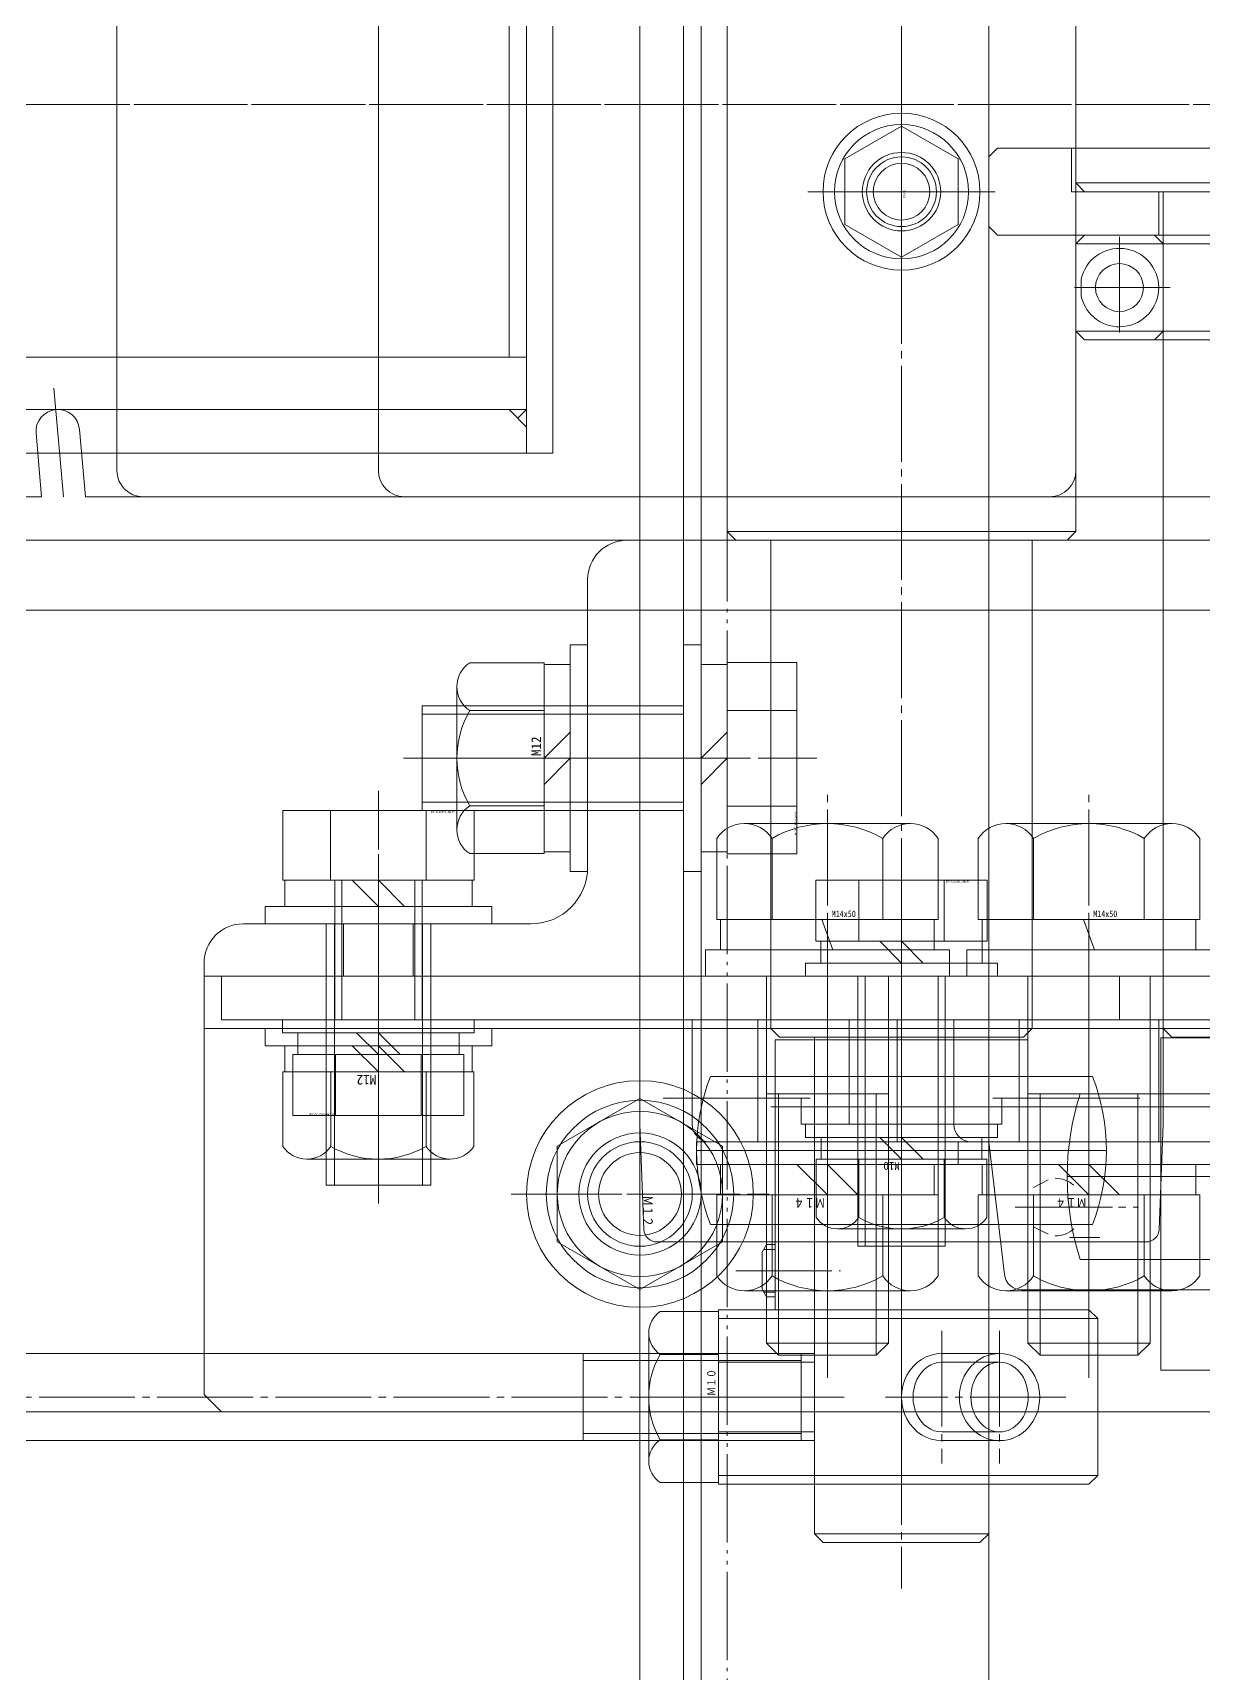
# Model space of a CAD drawing. Units: millimetres at full size. Extents: x -21196 to 21204, y -11807 to 11807.
# Drawn here: x -8679.2 to -8544.9, y -3560.1 to -3371.9 of the extents above; entities that cross this region are included whole.
import ezdxf
from ezdxf.enums import TextEntityAlignment as Align

# ---------------------------------------------------------------- set-up
doc = ezdxf.new("R2010")
doc.units = ezdxf.units.MM
doc.header["$LTSCALE"] = 0.5
doc.linetypes.add('USER3', pattern=[26.999999, 20.299999, -1.7, 0.8, -1.7, 0.8, -1.7])
doc.linetypes.add('USER4', pattern=[27.1, 22, -1.7, 1.7, -1.7])
doc.layers.add('1-0_設備-5(241129配置図菊池追記(立面図).jww)(機器配置図 260128.dwg)', color=7, linetype='Continuous', lineweight=9)
doc.styles.add('ＭＳ ゴシック', font='')
doc.styles.get('ＭＳ ゴシック').set_extended_font_data('MS Gothic')

msp = doc.modelspace()

# ---------------------------------------------------------------- linework, layer by layer
at = {"layer": '1-0_設備-5(241129配置図菊池追記(立面図).jww)(機器配置図 260128.dwg)'}
for p, q in [((-8604.5216, -3780.1472), (-8604.5216, -1210.1472)), ((-8609.5216, -1370.1472), (-8609.5216, -3485.1472)), ((-8599.5215, -3425.1471), (-8599.5215, -1435.1471)), ((-8559.5215, -1435.1471), (-8559.5215, -3425.1471)), ((-8669.5215, -3422.1471), (-8669.5215, -1438.1471)), ((-8639.5215, -3422.1471), (-8639.5215, -1438.1471)), ((-8559.5215, -1438.1471), (-8559.5215, -3422.1471)), ((-8559.5215, -1438.1471), (-8559.5215, -3422.1471)), ((-8622.5215, -1440.1471), (-8622.5215, -3420.1471)), ((-8624.5215, -3409.1471), (-8624.5215, -2433.1471)), ((-8604.5216, -2476.1472), (-8604.5216, -3733.1472)), ((-8602.5216, -2476.1472), (-8602.5216, -3733.1472)), ((-8499.5215, -3389.1471), (-8559.5215, -3389.1471)), ((-8550.0215, -3390.1471), (-8550.0215, -3395.1471)), ((-8549.5215, -3486.1471), (-8549.5215, -3390.1471)), ((-8558.5215, -3395.1471), (-8559.5215, -3396.1471)), ((-8500.5215, -3395.1471), (-8558.5215, -3395.1471)), ((-8549.5215, -3396.1471), (-8550.5215, -3395.1471)), ((-8499.5215, -3396.1471), (-8559.5215, -3396.1471)), ((-8558.9153, -3400.1756), (-8558.9153, -3402.1187)), ((-8499.5215, -3406.1471), (-8559.5215, -3406.1471)), ((-8500.5215, -3407.1471), (-8558.5215, -3407.1471)), ((-8622.5215, -3409.1471), (-8996.5215, -3409.1471)), ((-8676.7368, -3412.6861), (-8675.6466, -3425.1471)), ((-8622.5215, -3415.1471), (-8996.5215, -3415.1471)), ((-8623.5215, -3416.1471), (-8622.5215, -3415.1471)), ((-8678.7941, -3417.8555), (-8678.1562, -3425.1471)), ((-8673.1371, -3425.1471), (-8673.8131, -3417.4197)), ((-8678.1562, -3425.1471), (-8698.5215, -3425.1471)), ((-8542.5215, -3425.1471), (-8673.1371, -3425.1471)), ((-8562.5215, -3425.1471), (-8666.5215, -3425.1471)), ((-8562.5215, -3425.1471), (-8636.5215, -3425.1471)), ((-8599.5215, -3429.1471), (-8559.5215, -3429.1471)), ((-8611.0216, -3430.1471), (-8609.5216, -3430.1471)), ((-8611.0215, -3430.1471), (-8609.5215, -3430.1471)), ((-8611.0215, -3430.1471), (-8609.5215, -3430.1471)), ((-8609.5216, -3480.1471), (-8609.5216, -3430.1471)), ((-8609.5215, -3480.1471), (-8609.5215, -3430.1471)), ((-8609.5215, -3480.1471), (-8609.5215, -3430.1471)), ((-8594.5215, -3430.1471), (-8594.5215, -3486.1471)), ((-8564.5215, -3486.1471), (-8564.5215, -3430.1471)), ((-8615.5216, -3467.6471), (-8615.5216, -3434.6471)), ((-8615.5215, -3467.6471), (-8615.5215, -3434.6471)), ((-8615.5215, -3467.6471), (-8615.5215, -3434.6471)), ((-9209.5215, -3438.1471), (-6709.5215, -3438.1471)), ((-9209.5215, -3438.1471), (-6709.5215, -3438.1471)), ((-9209.5215, -3438.1471), (-6709.5215, -3438.1471)), ((-8602.5216, -3442.1472), (-8604.5216, -3442.1472)), ((-8604.5216, -3442.1472), (-8604.5216, -3468.1472)), ((-8602.5216, -3442.1472), (-8602.5216, -3468.1472)), ((-8629.0546, -3444.1972), (-8620.5216, -3444.1972)), ((-8620.5216, -3444.1972), (-8620.5216, -3466.0972)), ((-8599.5216, -3444.1775), (-8599.5216, -3466.1168)), ((-8599.5216, -3444.1775), (-8591.5216, -3444.1775)), ((-8591.5216, -3444.1775), (-8591.5216, -3466.1168)), ((-8620.5216, -3444.3972), (-8617.5216, -3444.3972)), ((-8599.5216, -3444.3972), (-8602.5216, -3444.3972)), ((-8630.5216, -3463.3602), (-8630.5216, -3446.9352)), ((-8634.5216, -3449.1472), (-8604.5216, -3449.1472)), ((-8634.5216, -3449.1472), (-8634.5216, -3461.1472)), ((-8620.5216, -3449.6722), (-8629.0546, -3449.6722)), ((-8599.5216, -3449.6623), (-8591.5216, -3449.6623)), ((-8634.5216, -3450.0942), (-8604.5216, -3450.0942)), ((-8620.5216, -3455.1472), (-8617.5216, -3452.1472)), ((-8602.5216, -3455.1472), (-8599.5216, -3452.1472)), ((-8617.5216, -3455.1472), (-8620.5216, -3458.1472)), ((-8599.5216, -3455.1472), (-8602.5216, -3458.1472)), ((-8650.4912, -3461.1471), (-8628.5519, -3461.1471)), ((-8650.4912, -3469.1471), (-8650.4912, -3461.1471)), ((-8650.4912, -3461.1471), (-8628.5519, -3461.1471)), ((-8650.4912, -3469.1471), (-8650.4912, -3461.1471)), ((-8645.0063, -3469.1471), (-8645.0063, -3461.1471)), ((-8645.0063, -3469.1471), (-8645.0063, -3461.1471)), ((-8634.5216, -3460.2002), (-8604.5216, -3460.2002)), ((-8634.5216, -3461.1472), (-8604.5216, -3461.1472)), ((-8634.0367, -3469.1471), (-8634.0367, -3461.1471)), ((-8634.0367, -3469.1471), (-8634.0367, -3461.1471)), ((-8620.5216, -3460.6222), (-8629.0546, -3460.6222)), ((-8628.5519, -3469.1471), (-8628.5519, -3461.1471)), ((-8628.5519, -3469.1471), (-8628.5519, -3461.1471)), ((-8599.5216, -3460.632), (-8591.5216, -3460.632)), ((-8597.5465, -3462.6471), (-8578.4965, -3462.6471)), ((-8567.5465, -3462.6471), (-8548.4965, -3462.6471)), ((-8600.7215, -3464.3481), (-8600.7215, -3473.6471)), ((-8594.3715, -3473.6471), (-8594.3715, -3464.3481)), ((-8581.6715, -3464.3481), (-8581.6715, -3473.6471)), ((-8575.3215, -3464.3481), (-8575.3215, -3473.6471)), ((-8570.7215, -3464.3481), (-8570.7215, -3473.6471)), ((-8564.3715, -3473.6471), (-8564.3715, -3464.3481)), ((-8551.6715, -3464.3481), (-8551.6715, -3473.6471)), ((-8545.3215, -3464.3481), (-8545.3215, -3473.6471)), ((-8620.5216, -3466.0972), (-8629.0546, -3466.0972)), ((-8617.5216, -3465.8972), (-8620.5216, -3465.8972)), ((-8602.5216, -3465.8972), (-8599.5216, -3465.8972)), ((-8599.5216, -3466.1168), (-8591.5216, -3466.1168)), ((-8604.5216, -3468.1472), (-8602.5216, -3468.1472)), ((-8650.4912, -3469.1471), (-8628.5519, -3469.1471)), ((-8650.4912, -3469.1471), (-8628.5519, -3469.1471)), ((-8650.2715, -3469.1471), (-8650.2715, -3472.1471)), ((-8650.2715, -3469.1471), (-8650.2715, -3472.1471)), ((-8644.5216, -3469.1471), (-8644.5216, -3485.1471)), ((-8634.5216, -3469.1471), (-8644.5216, -3469.1471)), ((-8644.5215, -3469.1471), (-8644.5215, -3485.1471)), ((-8634.5215, -3469.1471), (-8644.5215, -3469.1471)), ((-8644.5215, -3469.1471), (-8644.5215, -3485.1471)), ((-8634.5215, -3469.1471), (-8644.5215, -3469.1471)), ((-8643.7096, -3469.1471), (-8643.7096, -3485.1471)), ((-8643.7095, -3469.1471), (-8643.7095, -3485.1471)), ((-8643.7095, -3469.1471), (-8643.7095, -3485.1471)), ((-8639.5215, -3472.1471), (-8642.5215, -3469.1471)), ((-8639.5215, -3472.1471), (-8642.5215, -3469.1471)), ((-8639.5215, -3469.1471), (-8636.5215, -3472.1471)), ((-8639.5215, -3469.1471), (-8636.5215, -3472.1471)), ((-8635.3336, -3469.1471), (-8635.3336, -3485.1471)), ((-8635.3335, -3469.1471), (-8635.3335, -3485.1471)), ((-8635.3335, -3469.1471), (-8635.3335, -3485.1471)), ((-8634.5216, -3469.1471), (-8634.5216, -3485.1471)), ((-8634.5215, -3469.1471), (-8634.5215, -3485.1471)), ((-8634.5215, -3469.1471), (-8634.5215, -3485.1471)), ((-8628.7715, -3472.1471), (-8628.7715, -3469.1471)), ((-8628.7715, -3472.1471), (-8628.7715, -3469.1471)), ((-8589.3365, -3469.1471), (-8569.7065, -3469.1471)), ((-8589.3365, -3476.1471), (-8589.3365, -3469.1471)), ((-8584.429, -3476.1471), (-8584.429, -3469.1471)), ((-8574.614, -3476.1471), (-8574.614, -3469.1471)), ((-8569.7065, -3476.1471), (-8569.7065, -3469.1471)), ((-8652.5215, -3472.1471), (-8626.5215, -3472.1471)), ((-8652.5215, -3472.1471), (-8652.5215, -3474.1471)), ((-8652.5215, -3472.1471), (-8626.5215, -3472.1471)), ((-8652.5215, -3472.1471), (-8652.5215, -3474.1471)), ((-8626.5215, -3474.1471), (-8626.5215, -3472.1471)), ((-8626.5215, -3474.1471), (-8626.5215, -3472.1471)), ((-8655.0216, -3474.1471), (-8622.0216, -3474.1471)), ((-8655.0215, -3474.1471), (-8622.0215, -3474.1471)), ((-8655.0215, -3474.1471), (-8622.0215, -3474.1471)), ((-8652.5215, -3474.1471), (-8626.5215, -3474.1471)), ((-8652.5215, -3474.1471), (-8626.5215, -3474.1471)), ((-8645.5215, -3504.1471), (-8645.5215, -3474.1471)), ((-8645.5215, -3504.1471), (-8645.5215, -3474.1471)), ((-8644.5745, -3504.1471), (-8644.5745, -3474.1471)), ((-8644.5745, -3504.1471), (-8644.5745, -3474.1471)), ((-8644.5216, -3474.1471), (-8644.5216, -3480.1471)), ((-8644.5215, -3474.1471), (-8644.5215, -3480.1471)), ((-8644.5215, -3474.1471), (-8644.5215, -3480.1471)), ((-8643.5216, -3474.1471), (-8643.5216, -3480.1471)), ((-8643.5215, -3474.1471), (-8643.5215, -3480.1471)), ((-8643.5215, -3474.1471), (-8643.5215, -3480.1471)), ((-8635.5216, -3474.1471), (-8635.5216, -3480.1471)), ((-8635.5215, -3474.1471), (-8635.5215, -3480.1471)), ((-8635.5215, -3474.1471), (-8635.5215, -3480.1471)), ((-8634.5216, -3474.1471), (-8634.5216, -3480.1471)), ((-8634.5215, -3474.1471), (-8634.5215, -3480.1471)), ((-8634.5215, -3474.1471), (-8634.5215, -3480.1471)), ((-8634.4685, -3504.1471), (-8634.4685, -3474.1471)), ((-8634.4685, -3504.1471), (-8634.4685, -3474.1471)), ((-8633.5215, -3504.1471), (-8633.5215, -3474.1471)), ((-8633.5215, -3504.1471), (-8633.5215, -3474.1471)), ((-8575.3215, -3473.6471), (-8600.7215, -3473.6471)), ((-8600.2715, -3477.1471), (-8600.2715, -3473.6471)), ((-8588.6585, -3473.6471), (-8587.3845, -3477.1471)), ((-8575.7715, -3473.6471), (-8575.7715, -3477.1471)), ((-8545.3215, -3473.6471), (-8570.7215, -3473.6471)), ((-8570.2715, -3477.1471), (-8570.2715, -3473.6471)), ((-8558.6585, -3473.6471), (-8557.3845, -3477.1471)), ((-8545.7715, -3473.6471), (-8545.7715, -3477.1471)), ((-8569.7065, -3476.1471), (-8589.3365, -3476.1471)), ((-8588.7715, -3476.1471), (-8588.7715, -3478.6471)), ((-8579.5215, -3478.6471), (-8582.0215, -3476.1471)), ((-8579.5215, -3476.1471), (-8577.0215, -3478.6471)), ((-8570.2715, -3478.6471), (-8570.2715, -3476.1471)), ((-8602.0215, -3480.1471), (-8602.0215, -3477.1471)), ((-8602.0215, -3477.1471), (-8574.0215, -3477.1471)), ((-8574.0215, -3477.1471), (-8574.0215, -3480.1471)), ((-8572.0215, -3480.1471), (-8572.0215, -3477.1471)), ((-8572.0215, -3477.1471), (-8544.0215, -3477.1471)), ((-8659.5216, -3478.6471), (-8659.5216, -3480.1471)), ((-8659.5215, -3478.6471), (-8659.5215, -3480.1471)), ((-8659.5215, -3478.6471), (-8659.5215, -3480.1471)), ((-8590.5215, -3478.6471), (-8568.5215, -3478.6471)), ((-8590.5215, -3478.6471), (-8590.5215, -3480.1471)), ((-8568.5215, -3480.1471), (-8568.5215, -3478.6471)), ((-8609.5216, -3480.1471), (-8659.5216, -3480.1471)), ((-8609.5215, -3480.1471), (-8659.5215, -3480.1471)), ((-8609.5215, -3480.1471), (-8659.5215, -3480.1471)), ((-8609.5216, -3480.1471), (-8609.5216, -3485.1471)), ((-8609.5215, -3480.1471), (-8609.5215, -3485.1471)), ((-8574.0215, -3480.1471), (-8602.0215, -3480.1471)), ((-8590.5215, -3480.1471), (-8568.5215, -3480.1471)), ((-8584.5215, -3511.1471), (-8584.5215, -3480.1471)), ((-8583.7095, -3511.1471), (-8583.7095, -3480.1471)), ((-8579.5216, -3485.1471), (-8579.5216, -3480.1471)), ((-8579.5215, -3485.1471), (-8579.5215, -3480.1471)), ((-8575.3335, -3511.1471), (-8575.3335, -3480.1471)), ((-8574.5215, -3511.1471), (-8574.5215, -3480.1471)), ((-8544.0215, -3480.1471), (-8572.0215, -3480.1471)), ((-8554.5216, -3480.1471), (-8554.5216, -3485.1471)), ((-8549.5216, -3480.1471), (-8549.5216, -3485.1471)), ((-8549.5215, -3480.1471), (-8549.5215, -3485.1471)), ((-8650.5216, -3485.1471), (-8650.5216, -3486.6471)), ((-8628.5216, -3485.1471), (-8650.5216, -3485.1471)), ((-8650.5215, -3485.1471), (-8650.5215, -3486.6471)), ((-8628.5215, -3485.1471), (-8650.5215, -3485.1471)), ((-8650.5215, -3485.1471), (-8650.5215, -3486.6471)), ((-8628.5215, -3485.1471), (-8650.5215, -3485.1471)), ((-8628.5216, -3486.6471), (-8628.5216, -3485.1471)), ((-8628.5215, -3486.6471), (-8628.5215, -3485.1471)), ((-8628.5215, -3486.6471), (-8628.5215, -3485.1471)), ((-8603.5215, -3485.1471), (-8455.5215, -3485.1471)), ((-8603.5215, -3497.1471), (-8603.5215, -3485.1471)), ((-8596.0215, -3499.1471), (-8596.0215, -3485.1471)), ((-8585.5215, -3497.1471), (-8585.5215, -3485.1471)), ((-8580.0215, -3499.1471), (-8580.0215, -3485.1471)), ((-8579.5215, -3518.4471), (-8579.5215, -3485.1471)), ((-8573.5215, -3497.1471), (-8573.5215, -3485.1471)), ((-8573.5215, -3485.1471), (-8425.5215, -3485.1471)), ((-8573.5215, -3497.1471), (-8573.5215, -3485.1471)), ((-8566.0215, -3499.1471), (-8566.0215, -3485.1471)), ((-8550.0215, -3499.1471), (-8550.0215, -3485.1471)), ((-8549.5215, -3497.1471), (-8549.5215, -3485.1471)), ((-8659.5215, -3486.1471), (-8339.5215, -3486.1471)), ((-8339.5215, -3486.1471), (-8659.5215, -3486.1471)), ((-8659.5215, -3486.1471), (-8339.5215, -3486.1471)), ((-8628.5216, -3486.6471), (-8650.5216, -3486.6471)), ((-8628.5215, -3486.6471), (-8650.5215, -3486.6471)), ((-8628.5215, -3486.6471), (-8650.5215, -3486.6471)), ((-8648.7716, -3486.6471), (-8648.7716, -3489.1471)), ((-8648.7715, -3486.6471), (-8648.7715, -3489.1471)), ((-8648.7715, -3486.6471), (-8648.7715, -3489.1471)), ((-8639.5216, -3489.1471), (-8642.0216, -3486.6471)), ((-8639.5215, -3489.1471), (-8642.0215, -3486.6471)), ((-8639.5215, -3489.1471), (-8642.0215, -3486.6471)), ((-8639.5216, -3486.6471), (-8637.0216, -3489.1471)), ((-8639.5215, -3486.6471), (-8637.0215, -3489.1471)), ((-8639.5215, -3486.6471), (-8637.0215, -3489.1471)), ((-8630.2716, -3489.1471), (-8630.2716, -3486.6471)), ((-8630.2715, -3489.1471), (-8630.2715, -3486.6471)), ((-8630.2715, -3489.1471), (-8630.2715, -3486.6471)), ((-8593.5215, -3487.1471), (-8594.5215, -3486.1471)), ((-8594.5215, -3486.1471), (-8564.5215, -3486.1471)), ((-8594.0215, -3487.4471), (-8565.0215, -3487.4471)), ((-8593.5215, -3487.1471), (-8565.5215, -3487.1471)), ((-8589.5215, -3518.4471), (-8589.5215, -3487.4471)), ((-8569.5215, -3518.4471), (-8569.5215, -3487.4471)), ((-8564.5215, -3486.1471), (-8565.5215, -3487.1471)), ((-8549.7715, -3487.2471), (-8509.2715, -3487.2471)), ((-8549.5215, -3486.1471), (-8548.5215, -3487.1471)), ((-8509.5215, -3486.1471), (-8549.5215, -3486.1471)), ((-8510.5215, -3487.1471), (-8548.5215, -3487.1471)), ((-8650.2715, -3491.1471), (-8650.2715, -3488.1471)), ((-8650.2715, -3491.1471), (-8650.2715, -3488.1471)), ((-8649.3365, -3489.1471), (-8629.7066, -3489.1471)), ((-8649.3365, -3489.1471), (-8649.3365, -3496.1471)), ((-8649.3365, -3489.1471), (-8629.7066, -3489.1471)), ((-8649.3365, -3489.1471), (-8649.3365, -3496.1471)), ((-8649.3365, -3489.1471), (-8629.7066, -3489.1471)), ((-8649.3365, -3489.1471), (-8649.3365, -3496.1471)), ((-8644.429, -3489.1471), (-8644.429, -3496.1471)), ((-8644.429, -3489.1471), (-8644.429, -3496.1471)), ((-8644.429, -3489.1471), (-8644.429, -3496.1471)), ((-8639.5215, -3491.1471), (-8642.5215, -3488.1471)), ((-8639.5215, -3491.1471), (-8642.5215, -3488.1471)), ((-8639.5215, -3488.1471), (-8636.5215, -3491.1471)), ((-8639.5215, -3488.1471), (-8636.5215, -3491.1471)), ((-8634.6141, -3489.1471), (-8634.6141, -3496.1471)), ((-8634.614, -3489.1471), (-8634.614, -3496.1471)), ((-8634.614, -3489.1471), (-8634.614, -3496.1471)), ((-8629.7066, -3489.1471), (-8629.7066, -3496.1471)), ((-8629.7066, -3489.1471), (-8629.7066, -3496.1471)), ((-8629.7066, -3489.1471), (-8629.7066, -3496.1471)), ((-8628.7715, -3488.1471), (-8628.7715, -3491.1471)), ((-8628.7715, -3488.1471), (-8628.7715, -3491.1471)), ((-8650.4715, -3491.1471), (-8628.5715, -3491.1471)), ((-8650.4715, -3499.6801), (-8650.4715, -3491.1471)), ((-8650.4715, -3491.1471), (-8628.5715, -3491.1471)), ((-8650.4715, -3499.6801), (-8650.4715, -3491.1471)), ((-8644.9965, -3491.1471), (-8644.9965, -3499.6801)), ((-8644.9965, -3491.1471), (-8644.9965, -3499.6801)), ((-8634.0465, -3491.1471), (-8634.0465, -3499.6801)), ((-8634.0465, -3491.1471), (-8634.0465, -3499.6801)), ((-8628.5715, -3491.1471), (-8628.5715, -3499.6801)), ((-8628.5715, -3491.1471), (-8628.5715, -3499.6801)), ((-8601.4304, -3491.6471), (-8557.6126, -3491.6471)), ((-8590.0048, -3494.1471), (-8606.8691, -3494.1471)), ((-8581.0215, -3493.6471), (-8595.0215, -3493.6471)), ((-8593.6215, -3493.6471), (-8593.6215, -3523.6471)), ((-8591.0215, -3494.1471), (-8591.0215, -3497.1471)), ((-8582.4215, -3493.6471), (-8582.4215, -3523.6471)), ((-8569.0383, -3494.1471), (-8552.174, -3494.1471)), ((-8568.0215, -3494.1471), (-8568.0215, -3497.1471)), ((-8551.0215, -3493.6471), (-8565.0215, -3493.6471)), ((-8563.6215, -3493.6471), (-8563.6215, -3523.6471)), ((-8559.0299, -3493.6471), (-8500.013, -3493.6471)), ((-8552.4215, -3493.6471), (-8552.4215, -3523.6471)), ((-8629.7066, -3496.1471), (-8649.3365, -3496.1471)), ((-8629.7066, -3496.1471), (-8649.3365, -3496.1471)), ((-8629.7066, -3496.1471), (-8649.3365, -3496.1471)), ((-8594.5129, -3495.1471), (-8546.2736, -3495.1471)), ((-8564.513, -3495.1471), (-8516.2737, -3495.1471)), ((-8609.075, -3509.2027), (-8609.5215, -3497.1471)), ((-8591.0215, -3497.1471), (-8568.0215, -3497.1471)), ((-8588.7215, -3501.1471), (-8588.7215, -3498.6471)), ((-8579.5215, -3501.1471), (-8582.0215, -3498.6471)), ((-8579.5215, -3498.6471), (-8577.0215, -3501.1471)), ((-8570.3215, -3498.6471), (-8570.3215, -3501.1471)), ((-8549.968, -3509.2027), (-8549.5215, -3497.1471)), ((-8603.0215, -3500.1471), (-8556.0215, -3500.1471)), ((-8601.5215, -3499.1471), (-8566.3963, -3499.1471)), ((-8600.0385, -3510.6221), (-8600.0385, -3499.6721)), ((-8600.0385, -3510.6221), (-8600.0385, -3499.6721)), ((-8600.0385, -3510.6221), (-8600.0385, -3499.6721)), ((-8571.5215, -3499.1471), (-8536.3963, -3499.1471)), ((-8567.7293, -3514.3808), (-8569.5215, -3499.1471)), ((-8631.3085, -3501.1471), (-8647.7335, -3501.1471)), ((-8631.3085, -3501.1471), (-8647.7335, -3501.1471)), ((-8600.2715, -3505.2471), (-8600.2715, -3501.7471)), ((-8588.0215, -3505.2471), (-8591.5215, -3501.7471)), ((-8569.7215, -3501.1471), (-8589.3215, -3501.1471)), ((-8589.3215, -3507.8341), (-8589.3215, -3501.1471)), ((-8584.5215, -3505.2471), (-8588.0215, -3501.7471)), ((-8584.4215, -3507.8341), (-8584.4215, -3501.1471)), ((-8575.7715, -3501.7471), (-8575.7715, -3505.2471)), ((-8574.6215, -3501.1471), (-8574.6215, -3507.8341)), ((-8570.2715, -3505.2471), (-8570.2715, -3501.7471)), ((-8569.7215, -3501.1471), (-8569.7215, -3507.8341)), ((-8558.0215, -3505.2471), (-8561.5215, -3501.7471)), ((-8554.5215, -3505.2471), (-8558.0215, -3501.7471)), ((-8545.7715, -3501.7471), (-8545.7715, -3505.2471)), ((-8645.5215, -3504.1471), (-8633.5215, -3504.1471)), ((-8645.5215, -3504.1471), (-8633.5215, -3504.1471)), ((-8564.3818, -3504.3844), (-8562.6848, -3503.5359)), ((-8498.5215, -3503.1471), (-8560.5215, -3503.1471)), ((-8560.266, -3503.1471), (-8556.7597, -3503.1471)), ((-8600.7215, -3514.5461), (-8600.7215, -3505.2471)), ((-8575.3215, -3505.2471), (-8600.7215, -3505.2471)), ((-8594.3715, -3514.5461), (-8594.3715, -3505.2471)), ((-8581.6715, -3505.2471), (-8581.6715, -3514.5461)), ((-8575.3215, -3514.5461), (-8575.3215, -3505.2471)), ((-8570.7215, -3514.5461), (-8570.7215, -3505.2471)), ((-8545.3215, -3505.2471), (-8570.7215, -3505.2471)), ((-8564.3715, -3514.5461), (-8564.3715, -3505.2471)), ((-8551.6715, -3505.2471), (-8551.6715, -3514.5461)), ((-8545.3215, -3514.5461), (-8545.3215, -3505.2471)), ((-8555.9794, -3506.6471), (-8555.3309, -3506.6471)), ((-8601.4304, -3508.6471), (-8557.6126, -3508.6471)), ((-8572.1715, -3509.1471), (-8586.8715, -3509.1471)), ((-8564.3818, -3508.9099), (-8562.6848, -3509.7584)), ((-8607.576, -3510.6471), (-8551.467, -3510.6471)), ((-8595.5215, -3511.8132), (-8595.5215, -3516.0811)), ((-8594.0215, -3511.4971), (-8595.3391, -3511.4971)), ((-8595.0215, -3510.9471), (-8595.0215, -3516.9471)), ((-8584.5215, -3511.1471), (-8574.5215, -3511.1471)), ((-8560.266, -3510.1471), (-8556.7597, -3510.1471)), ((-8559.0299, -3512.6471), (-8500.013, -3512.6471)), ((-8578.4965, -3516.2471), (-8597.5465, -3516.2471)), ((-8594.0215, -3516.3971), (-8595.3391, -3516.3971)), ((-8548.4965, -3516.2471), (-8567.5465, -3516.2471)), ((-8565.743, -3516.1471), (-8493.3, -3516.1471)), ((-8607.2085, -3518.6471), (-8600.5215, -3518.6471)), ((-8600.5215, -3538.2471), (-8600.5215, -3518.6471)), ((-8557.0215, -3519.4471), (-8600.5215, -3519.4471)), ((-8594.0215, -3518.4471), (-8565.0215, -3518.4471)), ((-8589.5215, -3518.4471), (-8589.5215, -3538.4471)), ((-8579.5215, -3518.4471), (-8579.5215, -3538.4471)), ((-8569.5215, -3518.4471), (-8569.5215, -3538.4471)), ((-8608.5215, -3535.7971), (-8608.5215, -3521.0971)), ((-8581.0215, -3522.2471), (-8595.0215, -3522.2471)), ((-8551.0215, -3522.2471), (-8565.0215, -3522.2471)), ((-8616.0215, -3533.4471), (-8616.0215, -3523.4471)), ((-8591.0215, -3524.2591), (-8616.0215, -3524.2591)), ((-8607.2085, -3523.5471), (-8600.5215, -3523.5471)), ((-8600.5215, -3523.4471), (-8589.5215, -3523.4471)), ((-8600.5215, -3524.4471), (-8589.5215, -3524.4471)), ((-8582.4215, -3523.6471), (-8593.6215, -3523.6471)), ((-8568.2715, -3523.4471), (-8574.9101, -3523.4471)), ((-8574.9101, -3524.4471), (-8568.2715, -3524.4471)), ((-8552.4215, -3523.6471), (-8563.6215, -3523.6471)), ((-8549.7715, -3525.3471), (-8509.2715, -3525.3471)), ((-8591.0215, -3532.6351), (-8616.0215, -3532.6351)), ((-8600.5215, -3532.4471), (-8589.5215, -3532.4471)), ((-8574.9101, -3532.4471), (-8568.2715, -3532.4471)), ((-8600.5215, -3533.3471), (-8607.2085, -3533.3471)), ((-8600.5215, -3533.4471), (-8589.5215, -3533.4471)), ((-8568.2715, -3533.4471), (-8574.9101, -3533.4471)), ((-8600.5215, -3538.2471), (-8607.2085, -3538.2471)), ((-8557.0215, -3537.4471), (-8600.5215, -3537.4471)), ((-8589.5215, -3544.1471), (-8569.5215, -3544.1471))]:
    msp.add_line(p, q, dxfattribs=at)
at = {"layer": '1-0_設備-5(241129配置図菊池追記(立面図).jww)(機器配置図 260128.dwg)', "linetype": 'USER4'}
for p, q in [((-8579.5215, -1309.8888), (-8579.5215, -3550.4055)), ((-8579.5215, -3400.8973), (-8579.5215, -3379.3969)), ((-8579.5215, -3382.8061), (-8579.5215, -3397.4882)), ((-8579.5215, -3382.8061), (-8579.5215, -3397.4882)), ((-8579.5215, -3382.8061), (-8579.5215, -3397.4882)), ((-8579.5215, -3383.2238), (-8579.5215, -3397.0704)), ((-8568.7713, -3390.1471), (-8590.2717, -3390.1471)), ((-8572.1805, -3390.1471), (-8586.8626, -3390.1471)), ((-8572.1805, -3390.1471), (-8586.8626, -3390.1471)), ((-8572.1805, -3390.1471), (-8586.8626, -3390.1471)), ((-8572.5982, -3390.1471), (-8586.4448, -3390.1471)), ((-8554.5215, -3395.3201), (-8554.5215, -3406.9742)), ((-8548.6944, -3401.1471), (-8560.3485, -3401.1471)), ((-8636.6301, -3455.1472), (-8589.2456, -3455.1472)), ((-8615.5216, -3455.1472), (-8630.5216, -3455.1472)), ((-8604.0267, -3455.1471), (-8621.1288, -3455.1471)), ((-8604.0267, -3455.1471), (-8621.1287, -3455.1471)), ((-8604.0267, -3455.1471), (-8621.1287, -3455.1471)), ((-8617.0563, -3455.1472), (-8596.9226, -3455.1472)), ((-8639.5215, -3506.2556), (-8639.5215, -3458.8711)), ((-8639.5215, -3506.2556), (-8639.5215, -3458.8711)), ((-8588.0215, -3526.2322), (-8588.0215, -3458.899)), ((-8558.0215, -3526.2322), (-8558.0215, -3458.899)), ((-8639.5216, -3466.1471), (-8639.5216, -3499.1471)), ((-8639.5215, -3466.1471), (-8639.5215, -3499.1471)), ((-8639.5215, -3466.1471), (-8639.5215, -3499.1471)), ((-8579.5215, -3514.1471), (-8579.5215, -3466.1471)), ((-8639.5216, -3468.6523), (-8639.5216, -3485.7544)), ((-8639.5215, -3468.6523), (-8639.5215, -3485.7544)), ((-8639.5215, -3468.6523), (-8639.5215, -3485.7544)), ((-8639.5216, -3492.0836), (-8639.5216, -3473.3141)), ((-8639.5215, -3492.0836), (-8639.5215, -3473.3141)), ((-8639.5215, -3492.0836), (-8639.5215, -3473.3141)), ((-8588.0216, -3492.0836), (-8588.0216, -3473.3141)), ((-8579.5215, -3492.0836), (-8579.5215, -3473.3141)), ((-8558.0215, -3492.0836), (-8558.0215, -3473.3141)), ((-8639.5215, -3474.5399), (-8639.5215, -3491.642)), ((-8639.5215, -3474.5399), (-8639.5215, -3491.642)), ((-8639.5215, -3474.5399), (-8639.5215, -3491.642)), ((-8588.0215, -3504.1471), (-8588.0215, -3480.1471)), ((-8558.0215, -3504.1471), (-8558.0215, -3480.1471)), ((-8639.5215, -3486.1471), (-8639.5215, -3501.1471)), ((-8639.5215, -3486.1471), (-8639.5215, -3501.1471)), ((-8609.5215, -3519.9133), (-8609.5215, -3490.381)), ((-8609.5215, -3519.9133), (-8609.5215, -3490.381)), ((-8609.5215, -3519.9133), (-8609.5215, -3490.381)), ((-8609.5215, -3493.9612), (-8609.5215, -3516.3331)), ((-8609.5215, -3493.9612), (-8609.5215, -3516.3331)), ((-8609.5215, -3493.9612), (-8609.5215, -3516.3331)), ((-8609.5215, -3516.3331), (-8609.5215, -3493.9612)), ((-8609.5215, -3516.3331), (-8609.5215, -3493.9612)), ((-8609.5215, -3516.3331), (-8609.5215, -3493.9612)), ((-8579.5215, -3509.1471), (-8579.5215, -3497.1471)), ((-8588.0215, -3499.1471), (-8588.0215, -3516.2471)), ((-8558.0215, -3499.1471), (-8558.0215, -3516.2471)), ((-8624.2876, -3505.1471), (-8594.7554, -3505.1471)), ((-8624.2876, -3505.1471), (-8594.7554, -3505.1471)), ((-8624.2876, -3505.1471), (-8594.7554, -3505.1471)), ((-8598.3356, -3505.1471), (-8620.7074, -3505.1471)), ((-8598.3356, -3505.1471), (-8620.7074, -3505.1471)), ((-8598.3356, -3505.1471), (-8620.7074, -3505.1471)), ((-8598.3356, -3505.1471), (-8620.7074, -3505.1471)), ((-8598.3356, -3505.1471), (-8620.7074, -3505.1471)), ((-8598.3356, -3505.1471), (-8620.7074, -3505.1471)), ((-8566.491, -3506.6471), (-8552.3507, -3506.6471)), ((-8598.5215, -3513.9471), (-8586.5215, -3513.9471)), ((-8574.9101, -3520.8348), (-8574.9101, -3536.0595)), ((-8568.2715, -3520.8348), (-8568.2715, -3536.0595)), ((-8773.2951, -3528.4471), (-8588.4058, -3528.4471)), ((-8608.5215, -3528.4471), (-8600.5215, -3528.4471)), ((-8603.4268, -3528.4471), (-8586.0823, -3528.4471)), ((-8560.6591, -3528.4471), (-8581.3749, -3528.4471))]:
    msp.add_line(p, q, dxfattribs=at)
at = {"layer": '1-0_設備-5(241129配置図菊池追記(立面図).jww)(機器配置図 260128.dwg)', "linetype": 'USER3'}
for points in [[(-8399.5216, -1135.1472), (-8399.5216, -3842.1472), (-8599.5216, -3842.1472), (-8599.5216, -1135.1472)], [(-8999.5215, -1480.1471), (-6779.5215, -1480.1471), (-6779.5215, -3380.1471), (-8999.5215, -3380.1471)], [(-8999.5215, -1480.1471), (-6832.4215, -1480.1471), (-6832.4215, -3380.1471), (-8999.5215, -3380.1471)], [(-8995.3229, -1480.1471), (-6686.0215, -1480.1471), (-6686.0215, -3380.1471), (-8995.3229, -3380.1471)]]:
    msp.add_lwpolyline(points, close=True, dxfattribs=at)
at = {"layer": '1-0_設備-5(241129配置図菊池追記(立面図).jww)(機器配置図 260128.dwg)'}
for points in [[(-8609.5216, -3780.1472), (-8609.5216, -1210.1472), (-8571.5216, -1210.1472), (-8569.5216, -1212.1472), (-8569.5216, -3778.1472), (-8571.5216, -3780.1472)], [(-8619.5215, -1440.1471), (-8619.5215, -3420.1471), (-8999.5215, -3420.1471), (-8999.5215, -1440.1471)], [(-8499.5215, -1471.1471), (-8499.5215, -3389.1471), (-8500.5215, -3390.1471), (-8558.5215, -3390.1471), (-8559.5215, -3389.1471), (-8559.5215, -1471.1471), (-8558.5215, -1470.1471), (-8500.5215, -1470.1471)], [(-8573.0215, -3386.3943), (-8573.0215, -3393.9), (-8579.5215, -3397.6526), (-8586.0215, -3393.9), (-8586.0215, -3386.3943), (-8579.5215, -3382.6416)], [(-8490.5215, -3395.1471), (-8568.5215, -3395.1471), (-8569.5215, -3394.1471), (-8569.5215, -3386.1471), (-8568.5215, -3385.1471), (-8490.5215, -3385.1471), (-8489.5215, -3386.1471), (-8489.5215, -3394.1471)], [(-8622.5215, -3415.1471), (-8622.5215, -3417.1471), (-8624.5215, -3415.1471)], [(-9209.5215, -3530.1471), (-6709.5215, -3530.1471), (-6709.5215, -3430.1471), (-9209.5215, -3430.1471)], [(-9209.5215, -3530.1471), (-6709.5215, -3530.1471), (-6709.5215, -3430.1471), (-9209.5215, -3430.1471)], [(-9209.5215, -3530.1471), (-6709.5215, -3530.1471), (-6709.5215, -3430.1471), (-9209.5215, -3430.1471)], [(-8617.5216, -3468.1472), (-8617.5216, -3442.1472), (-8615.5216, -3442.1472), (-8615.5216, -3468.1472)], [(-8659.5215, -3480.1471), (-8339.5215, -3480.1471), (-8339.5215, -3528.1471), (-8341.5215, -3530.1471), (-8657.5215, -3530.1471), (-8659.5215, -3528.1471)], [(-8339.5215, -3480.1471), (-8659.5215, -3480.1471), (-8659.5215, -3528.1471), (-8657.5215, -3530.1471), (-8341.5215, -3530.1471), (-8339.5215, -3528.1471)], [(-8659.5215, -3480.1471), (-8339.5215, -3480.1471), (-8339.5215, -3528.1471), (-8341.5215, -3530.1471), (-8657.5215, -3530.1471), (-8659.5215, -3528.1471)], [(-8657.5216, -3485.1471), (-8341.5216, -3485.1471), (-8341.5216, -3480.1471), (-8657.5216, -3480.1471)], [(-8657.5215, -3485.1471), (-8341.5215, -3485.1471), (-8341.5215, -3480.1471), (-8657.5215, -3480.1471)], [(-8657.5215, -3485.1471), (-8341.5215, -3485.1471), (-8341.5215, -3480.1471), (-8657.5215, -3480.1471)], [(-8626.5215, -3488.1471), (-8652.5215, -3488.1471), (-8652.5215, -3486.1471), (-8626.5215, -3486.1471)], [(-8626.5215, -3488.1471), (-8652.5215, -3488.1471), (-8652.5215, -3486.1471), (-8626.5215, -3486.1471)], [(-8568.5215, -3498.6471), (-8590.5215, -3498.6471), (-8590.5215, -3497.1471), (-8568.5215, -3497.1471)], [(-8573.0215, -3499.1471), (-8603.0215, -3499.1471), (-8603.0215, -3501.7471), (-8573.0215, -3501.7471)], [(-8543.0215, -3499.1471), (-8573.0215, -3499.1471), (-8573.0215, -3501.7471), (-8543.0215, -3501.7471)], [(-8557.0215, -3519.4471), (-8557.0215, -3537.4471), (-8558.0215, -3538.4471), (-8600.5215, -3538.4471), (-8600.5215, -3518.4471), (-8558.0215, -3518.4471)], [(-8591.0215, -3533.4471), (-8770.0215, -3533.4471), (-8771.0215, -3532.4471), (-8771.0215, -3524.4471), (-8770.0215, -3523.4471), (-8591.0215, -3523.4471)]]:
    msp.add_lwpolyline(points, close=True, dxfattribs=at)
for points in [[(-8560.0215, -3385.1471), (-8560.0215, -3390.1471), (-8499.0215, -3390.1471)], [(-8559.5215, -3396.1471), (-8559.5215, -3406.1471), (-8558.5215, -3407.1471)], [(-8549.5215, -3396.1471), (-8549.5215, -3406.1471), (-8550.5215, -3407.1471)], [(-8559.5215, -3425.1471), (-8559.5215, -3429.1471), (-8560.5215, -3430.1471), (-8598.5215, -3430.1471), (-8599.5215, -3429.1471), (-8599.5215, -3425.1471)], [(-8595.0215, -3480.1471), (-8595.0215, -3522.2471), (-8593.6215, -3523.6471)], [(-8581.0215, -3480.1471), (-8581.0215, -3522.2471), (-8582.4215, -3523.6471)], [(-8565.0215, -3480.1471), (-8565.0215, -3522.2471), (-8563.6215, -3523.6471)], [(-8551.0215, -3480.1471), (-8551.0215, -3522.2471), (-8552.4215, -3523.6471)], [(-8609.5215, -3497.1471), (-8609.5215, -3485.1471), (-8549.5215, -3485.1471)], [(-8594.0215, -3518.4471), (-8594.0215, -3510.6471), (-8594.0215, -3487.4471)], [(-8569.5215, -3487.1471), (-8569.5215, -3544.1471), (-8570.5215, -3545.1471), (-8588.5215, -3545.1471), (-8589.5215, -3544.1471), (-8589.5215, -3487.1471)], [(-8565.0215, -3518.4471), (-8565.0215, -3510.6471), (-8565.0215, -3487.4471)], [(-8549.7715, -3525.3471), (-8549.7715, -3516.1471), (-8549.7715, -3487.2471)], [(-8600.0385, -3499.6721), (-8609.5215, -3494.1971), (-8619.0045, -3499.6721), (-8619.0045, -3510.6221)], [(-8600.0385, -3499.6721), (-8609.5215, -3494.1971), (-8619.0045, -3499.6721), (-8619.0045, -3510.6221)], [(-8600.0385, -3499.6721), (-8609.5215, -3494.1971), (-8619.0045, -3499.6721), (-8619.0045, -3510.6221)], [(-8619.0045, -3510.6221), (-8609.5215, -3516.0971), (-8600.0385, -3510.6221)], [(-8619.0045, -3510.6221), (-8609.5215, -3516.0971), (-8600.0385, -3510.6221)], [(-8619.0045, -3510.6221), (-8609.5215, -3516.0971), (-8600.0385, -3510.6221)], [(-8594.0215, -3510.9471), (-8595.0215, -3510.9471), (-8595.5215, -3511.8132)], [(-8594.0215, -3516.9471), (-8595.0215, -3516.9471), (-8595.5215, -3516.0811)]]:
    msp.add_lwpolyline(points, dxfattribs=at)
for centre, radius in [((-8579.5215, -3390.1471), 9), ((-8579.5215, -3390.1471), 7.7), ((-8579.5215, -3390.1471), 4.5), ((-8579.5215, -3390.1471), 4.5), ((-8579.5215, -3390.1471), 4.5), ((-8579.5215, -3390.1471), 4), ((-8579.5215, -3390.1471), 3.25), ((-8554.5215, -3401.1471), 2.75), ((-8609.5215, -3505.1471), 13), ((-8609.5215, -3505.1471), 13), ((-8609.5215, -3505.1471), 13), ((-8609.5215, -3505.1471), 10.75), ((-8609.5215, -3505.1471), 10.75), ((-8609.5215, -3505.1471), 10.75), ((-8609.5215, -3505.1471), 9.483), ((-8609.5215, -3505.1471), 9.483), ((-8609.5215, -3505.1471), 9.483), ((-8609.5215, -3505.1471), 7), ((-8609.5215, -3505.1471), 7), ((-8609.5215, -3505.1471), 7), ((-8609.5215, -3505.1471), 7), ((-8609.5215, -3505.1471), 7), ((-8609.5215, -3505.1471), 7), ((-8609.5215, -3505.1471), 6), ((-8609.5215, -3505.1471), 6), ((-8609.5215, -3505.1471), 6), ((-8609.5215, -3505.1471), 4.75), ((-8609.5215, -3505.1471), 4.75), ((-8609.5215, -3505.1471), 4.75)]:
    msp.add_circle(centre, radius, dxfattribs=at)
for centre, radius, start, end in [((-8554.5215, -3401.1471), 4.5, 192.468, 167.532), ((-8676.3036, -3417.6376), 2.5, 5, 185), ((-8666.5215, -3422.1471), 3, 180, 270), ((-8636.5215, -3422.1471), 3, 180, 270), ((-8562.5215, -3422.1471), 3, 270, 0), ((-8562.5215, -3422.1471), 3, 270, 0), ((-8611.0216, -3434.6471), 4.5, 90, 180), ((-8611.0215, -3434.6471), 4.5, 90, 180), ((-8611.0215, -3434.6471), 4.5, 90, 180), ((-8627.2336, -3446.9352), 3.288, 123.626, 236.374), ((-8619.5716, -3455.1472), 10.95, 150, 210), ((-8627.2336, -3463.3602), 3.288, 123.626, 236.374), ((-8597.5465, -3466.4601), 3.813, 33.626, 146.374), ((-8588.0215, -3475.3471), 12.7, 60, 120), ((-8578.4965, -3466.4601), 3.813, 33.626, 146.374), ((-8567.5465, -3466.4601), 3.813, 33.626, 146.374), ((-8558.0215, -3475.3471), 12.7, 60, 120), ((-8548.4965, -3466.4601), 3.813, 33.626, 146.374), ((-8622.0216, -3467.6471), 6.5, 270, 0), ((-8622.0215, -3467.6471), 6.5, 270, 0), ((-8622.0215, -3467.6471), 6.5, 270, 0), ((-8655.0216, -3478.6471), 4.5, 90, 180), ((-8655.0215, -3478.6471), 4.5, 90, 180), ((-8655.0215, -3478.6471), 4.5, 90, 180), ((-8579.5215, -3500.1471), 23.5, 158.795, 201.205), ((-8579.5215, -3500.1471), 23.5, 338.795, 21.205), ((-8529.5215, -3503.1471), 31, 162.154, 197.846), ((-8601.5215, -3497.1471), 2, 180, 270), ((-8571.5215, -3497.1471), 2, 180, 270), ((-8647.7335, -3497.8591), 3.288, 213.626, 326.374), ((-8647.7335, -3497.8591), 3.288, 213.626, 326.374), ((-8639.5215, -3490.1971), 10.95, 240, 300), ((-8639.5215, -3490.1971), 10.95, 240, 300), ((-8631.3085, -3497.8591), 3.288, 213.626, 326.374), ((-8631.3085, -3497.8591), 3.288, 213.626, 326.374), ((-8561.907, -3506.6471), 3.3, 49.252, 90), ((-8586.8715, -3506.2051), 2.942, 213.626, 326.374), ((-8579.5215, -3499.3471), 9.8, 240, 300), ((-8572.1715, -3506.2051), 2.942, 213.626, 326.374), ((-8607.576, -3509.1471), 1.5, 182.121, 270), ((-8561.907, -3506.6471), 3.3, 270, 310.748), ((-8551.467, -3509.1471), 1.5, 270, 357.879), ((-8597.5465, -3512.4341), 3.813, 213.626, 326.374), ((-8588.0215, -3503.5471), 12.7, 240, 300), ((-8578.4965, -3512.4341), 3.813, 213.626, 326.374), ((-8567.5465, -3512.4341), 3.813, 213.626, 326.374), ((-8565.743, -3514.1471), 2, 186.71, 270), ((-8558.0215, -3503.5471), 12.7, 240, 300), ((-8548.4965, -3512.4341), 3.813, 213.626, 326.374), ((-8605.5795, -3521.0971), 2.942, 123.626, 236.374), ((-8598.7215, -3528.4471), 9.8, 150, 210), ((-8605.5795, -3535.7971), 2.942, 123.626, 236.374)]:
    msp.add_arc(centre, radius, start, end, dxfattribs=at)
for major_axis, ratio in [((0, -5), 0.9222), ((0, -4), 0.82125)]:
    msp.add_ellipse((-8574.9101, -3528.4471), major_axis=major_axis, ratio=ratio, start_param=3.14154029, end_param=6.28318531, dxfattribs=at)
for major_axis, ratio in [((0, -5), 0.9222), ((0, -4), 0.82125)]:
    msp.add_ellipse((-8568.2715, -3528.4471), major_axis=major_axis, ratio=ratio, dxfattribs=at)

# ---------------------------------------------------------------- texts
at = {"layer": '1-0_設備-5(241129配置図菊池追記(立面図).jww)(機器配置図 260128.dwg)', "style": 'ＭＳ ゴシック'}
for s, height, rotation, p in [('BT-M8', 0.2203, 90, (-8579.0249, -3390.8513)), ('M12', 1.102, 90, (-8620.5504, -3454.8961)), ('BT-M12x35L,SW,PW', 0.2203, 270, (-8591.8609, -3461.1999)), ('M12', 1.102, 180, (-8639.7725, -3491.176)), ('M12', 1.102, 180, (-8639.7725, -3491.176)), ('BT-M10x20L,SW,PW', 0.2203, 180, (-8644.6649, -3495.8078)), ('BT-M10x20L,SW,PW', 0.2203, 180, (-8644.6648, -3495.8078)), ('BT-M10x20L,SW,PW', 0.2203, 180, (-8644.6648, -3495.8078)), ('M10', 0.918, 180, (-8579.7287, -3501.2104))]:
    msp.add_text(s, height=height, rotation=rotation, dxfattribs=at).set_placement(p, align=Align.BOTTOM_LEFT)
for s, p in [('BT-M12x35L,SW,PW', (-8633.4688, -3461.4865)), ('BT-M12x35L,SW,PW', (-8633.4688, -3461.4865)), ('BT-M10x35L,SW,PW', (-8574.4356, -3469.4865))]:
    msp.add_text(s, height=0.2203, dxfattribs=at).set_placement(p, align=Align.BOTTOM_LEFT)
at = {"layer": '1-0_設備-5(241129配置図菊池追記(立面図).jww)(機器配置図 260128.dwg)', "style": 'ＭＳ ゴシック', "width": 0.8}
for p in [(-8587.5262, -3473.586), (-8557.5263, -3473.586)]:
    msp.add_text('M14x50', height=0.7344, dxfattribs=at).set_placement(p, align=Align.BOTTOM_LEFT)
for s, height, rotation, p in [('Ｍ１２', 1.102, 270, (-8609.4927, -3505.3027)), ('Ｍ１２', 1.102, 270, (-8609.4927, -3505.3027)), ('Ｍ１２', 1.102, 270, (-8609.4927, -3505.3027)), ('Ｍ１４', 1.102, 180, (-8588.2541, -3505.2869)), ('Ｍ１４', 1.102, 180, (-8558.2542, -3505.2869)), ('Ｍ１０', 0.918, 90, (-8600.5848, -3528.3196))]:
    msp.add_text(s, height=height, rotation=rotation, dxfattribs=at).set_placement(p, align=Align.BOTTOM_LEFT)

doc.saveas('drawing.dxf')
